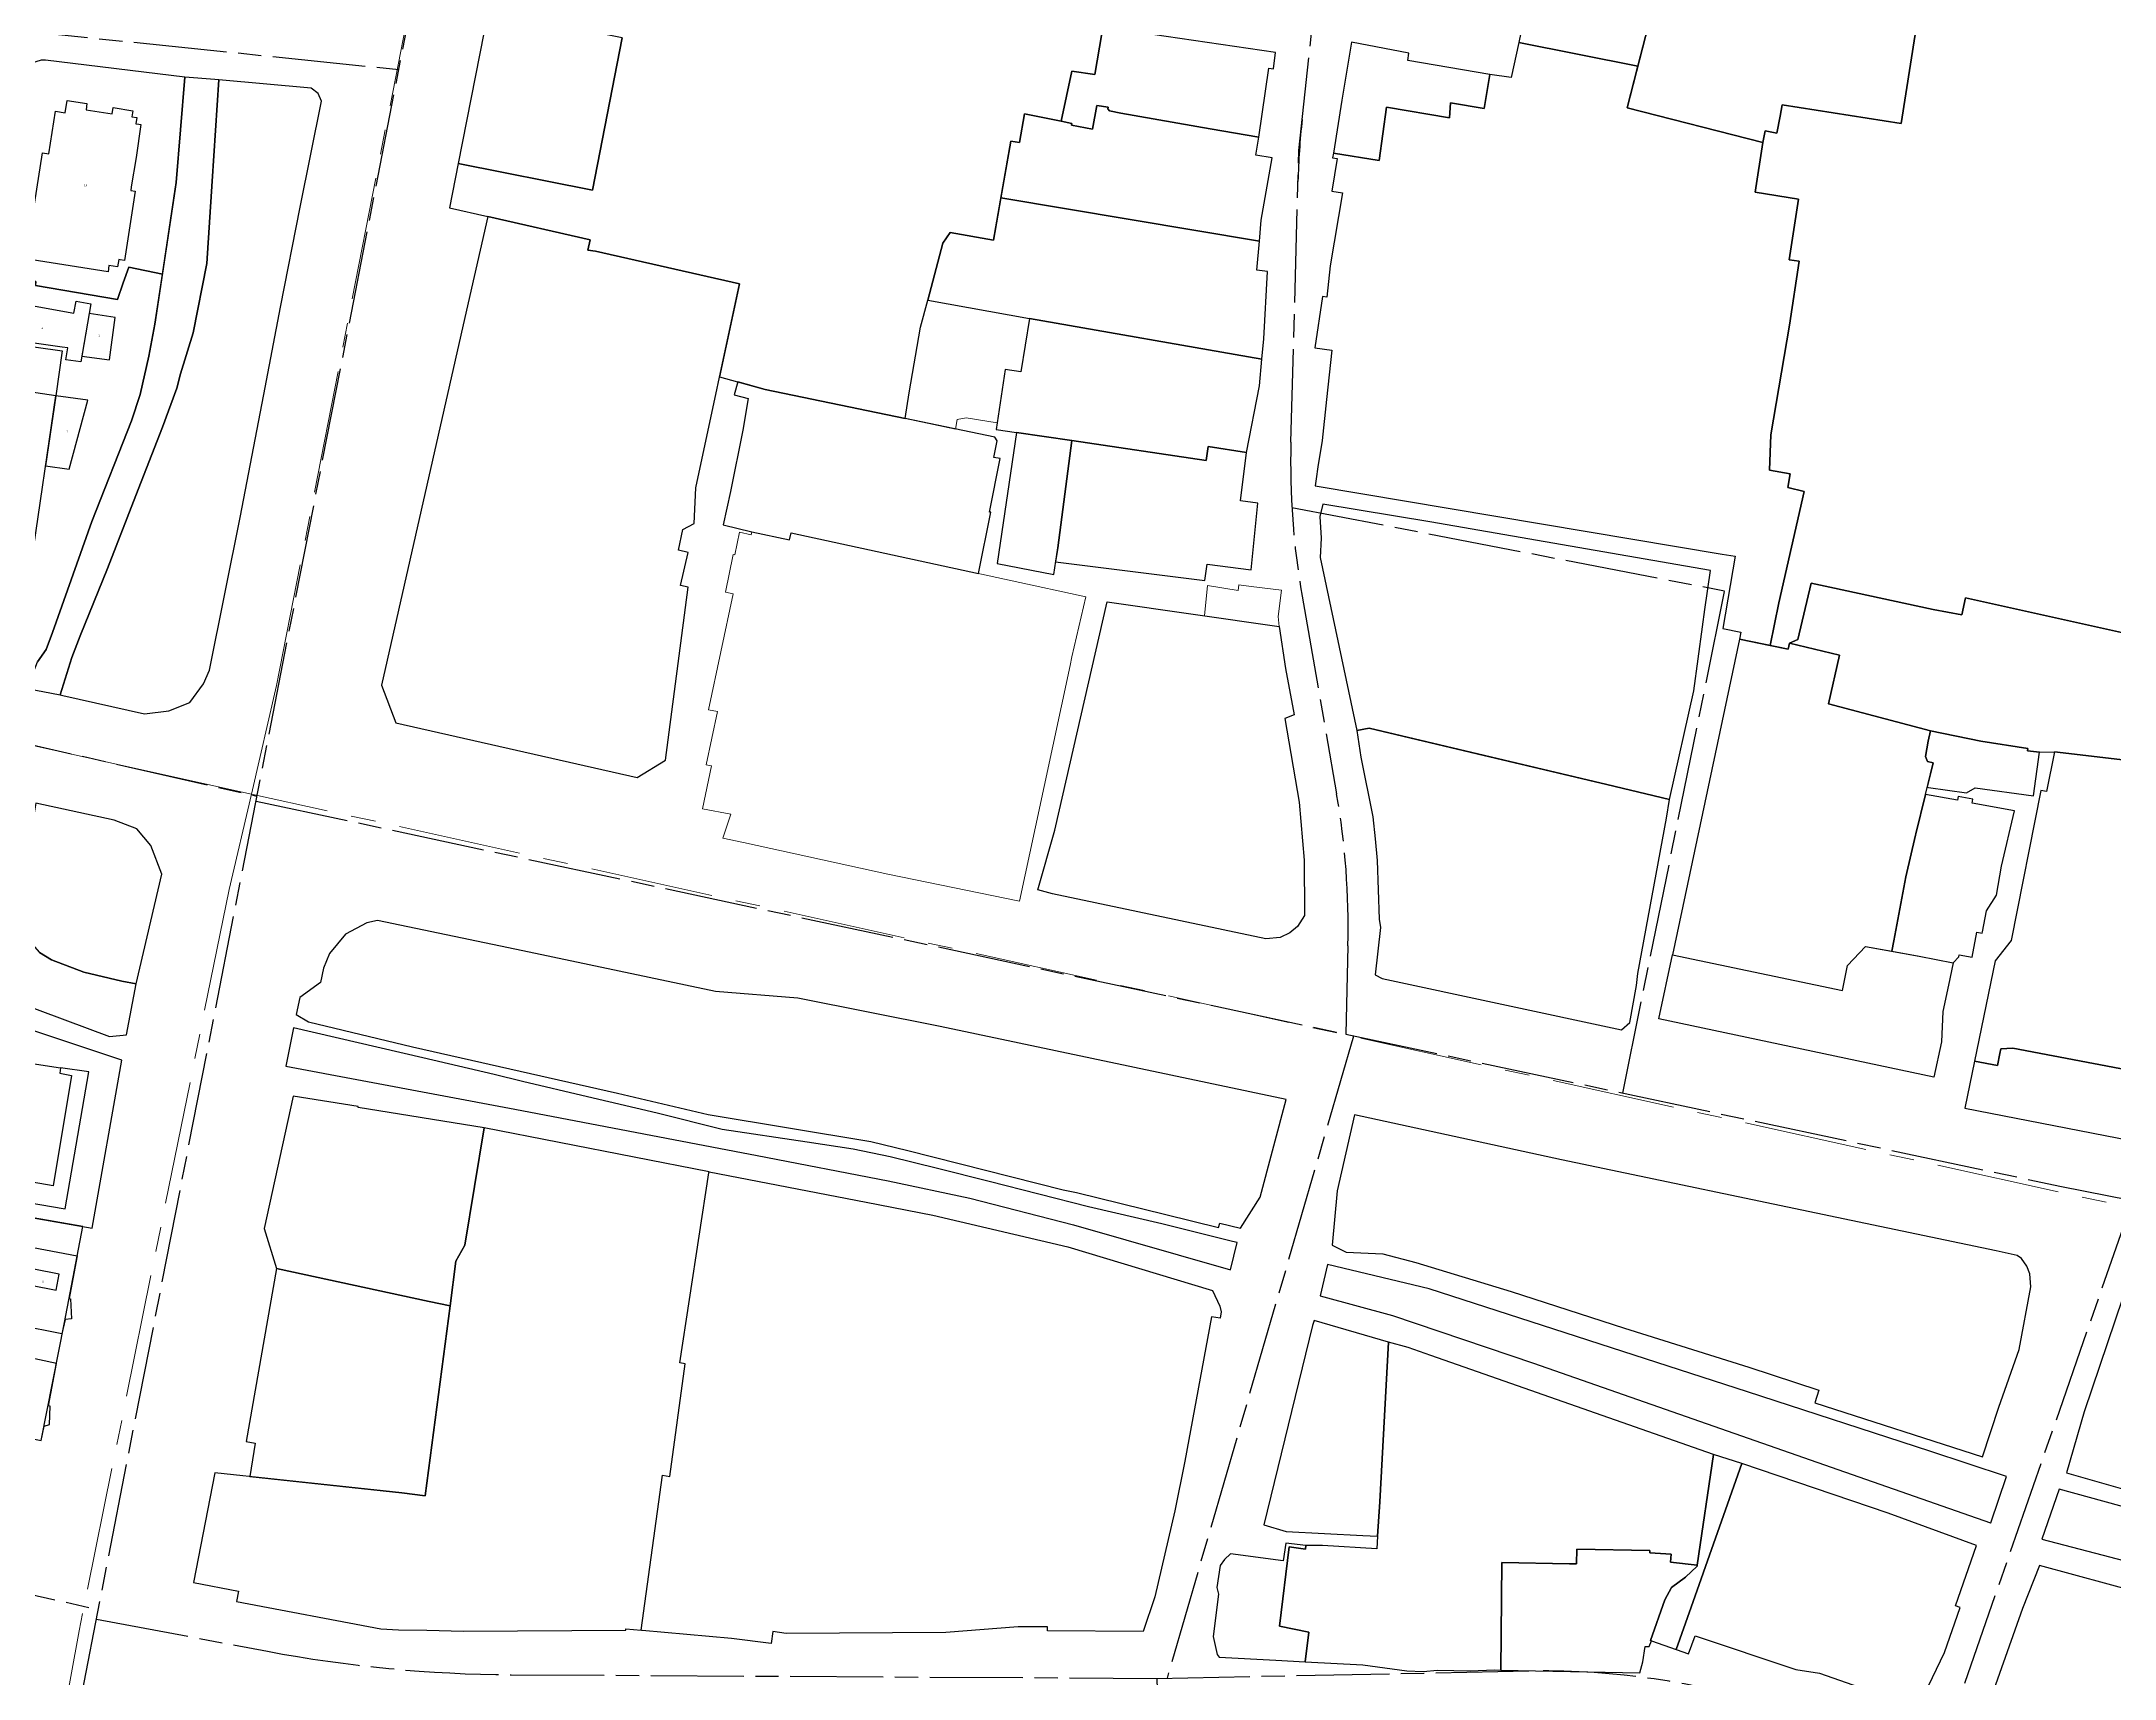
# Model space of a CAD drawing. Header units: millimetres. Extents: x 125232 to 134072, y 142885 to 152835.
# Drawn here: x 130666 to 131201, y 147232 to 147654 of the extents above; entities that cross this region are included whole.
import ezdxf

# ---------------------------------------------------------------- set-up
doc = ezdxf.new("R2010")
doc.units = ezdxf.units.MM
doc.linetypes.add('ACAD_ISO08W100', pattern=[36, 24, -3, 6, -3])
doc.linetypes.add('CENTER', pattern=[50.8, 31.75, -6.35, 6.35, -6.35])
for name, color, linetype in [('buildings', 7, 'Continuous'), ('commerce', 10, 'Continuous'), ('commerce & office', 242, 'Continuous'), ('commerce and residence', 32, 'Continuous'), ('culture', 21, 'Continuous'), ('green & plaza', 80, 'Continuous'), ('layers', 7, 'Continuous'), ('military', 76, 'Continuous'), ('research & university', 30, 'Continuous'), ('residence', 2, 'Continuous'), ('water', 4, 'Continuous'), ('welfare', 11, 'Continuous'), ('老城北中心线', 7, 'ACAD_ISO08W100')]:
    doc.layers.add(name, color=color, linetype=linetype)
for name, color, linetype, lineweight in [('government', 221, 'Continuous', 0), ('school', 31, 'Continuous', 0), ('super block', 6, 'CENTER', 0)]:
    doc.layers.add(name, color=color, linetype=linetype, lineweight=lineweight)
doc.styles.add('层数', font='', dxfattribs={"height": 2})
doc.styles.get('层数').set_extended_font_data('FangSong_GB2312')

msp = doc.modelspace()

# ---------------------------------------------------------------- linework, layer by layer
at = {"layer": 'buildings', "linetype": 'Continuous', "flags": 128}
for points in [[(130662.38, 147600.24), (130666.3, 147625.57), (130667.91, 147625.33), (130669.61, 147636.3), (130672.18, 147635.9), (130672.67, 147639.08), (130677.76, 147638.3), (130677.52, 147636.71), (130684.29, 147635.66), (130684.53, 147637.25), (130689.62, 147636.46), (130689.38, 147634.89), (130690.6, 147634.69), (130690.35, 147633.08), (130691.15, 147632.96), (130691.7, 147632.87), (130690.43, 147624.36), (130689.21, 147616.81), (130689.07, 147615.87), (130690.17, 147615.7), (130687.41, 147597.86), (130686.33, 147598.03), (130685.95, 147598.09), (130685.66, 147596.18), (130683.43, 147596.52), (130683.22, 147594.9), (130663.64, 147598.01)], [(130671.36, 147574.55), (130669.74, 147562.95), (130650.12, 147565.83), (130651.73, 147577.31), (130671.36, 147574.55)]]:
    msp.add_lwpolyline(points, dxfattribs=at)
for points in [[(130671.38, 147575.47), (130653.18, 147578.02), (130655.24, 147588.59), (130658.89, 147587.98), (130658.72, 147587.1), (130674.39, 147584.19), (130674.98, 147587.37), (130678.78, 147586.66), (130676.15, 147571.67), (130672.3, 147572.21), (130672.8, 147575.27)], [(130685.04, 147583.1), (130678.35, 147584.18), (130676.41, 147573.14), (130683.56, 147572.17)], [(130644.77, 147530.07), (130663.25, 147527.33), (130662.2, 147520.1), (130663.44, 147519.94), (130669.74, 147562.95), (130650.12, 147565.83)], [(130677.98, 147561.75), (130669.74, 147562.95), (130667.08, 147544.83), (130673.15, 147543.95)], [(130678.21, 147388.51), (130670.96, 147389.58), (130670.75, 147388.14), (130673.81, 147387.6), (130669.05, 147359.16), (130658.25, 147360.98), (130658.09, 147360.06), (130649.88, 147361.44), (130650.12, 147362.87), (130641.55, 147364.3), (130641.3, 147362.75), (130640.54, 147362.87), (130639.87, 147358.73), (130672.16, 147353.19)], [(130662.11, 147343.59), (130675.26, 147341.02), (130673.14, 147330.09), (130673.54, 147329.98), (130673.79, 147324.8), (130672.18, 147324.62), (130671.32, 147320.9), (130648.67, 147325.4), (130650.77, 147335.96), (130663.26, 147333.47), (130669.81, 147332.17), (130670.63, 147336.31), (130664.08, 147337.61), (130663.71, 147335.72), (130660.67, 147336.32)], [(130669.81, 147332.17), (130670.63, 147336.31), (130664.08, 147337.61), (130663.71, 147335.72), (130663.26, 147333.47)], [(130645.21, 147308.53), (130643.16, 147298.02), (130646.31, 147297.39), (130665.97, 147293.44), (130666.72, 147297.08), (130668.08, 147297.55), (130668.23, 147302.3), (130667.82, 147302.38), (130669.88, 147313.31), (130659.92, 147315.42), (130658.82, 147310.22), (130663.85, 147309.16), (130662.59, 147303.26), (130657.61, 147304.22), (130657.98, 147306.1), (130649.3, 147307.75)]]:
    msp.add_lwpolyline(points, close=True, dxfattribs=at)
msp.add_lwpolyline([(130669.05, 147359.16), (130658.25, 147360.98), (130658.09, 147360.06), (130649.88, 147361.44), (130650.12, 147362.87), (130640.17, 147364.54), (130640.38, 147365.81), (130639.98, 147365.88), (130640.76, 147370.21, -0.065218), (130643.99, 147388.15), (130644.77, 147392.59), (130646.89, 147392.23), (130647.17, 147393.92), (130655.36, 147392.55), (130655.5, 147393.42), (130663.77, 147391.75), (130663.61, 147390.66), (130670.96, 147389.58), (130670.75, 147388.14), (130673.81, 147387.6)], format="xyb", close=True, dxfattribs=at)
at = {"layer": 'commerce'}
for points in [[(131084.59, 147674.45), (131084.93, 147676.36), (131053.38, 147683.57), (131053.03, 147682.03), (131051.72, 147676.27), (131047.12, 147654.05), (131077.88, 147647.93), (131079.84, 147655.56)], [(130691.47, 147563.25), (130693.73, 147573.12), (130695.28, 147581.43), (130697.22, 147594.33), (130688.57, 147596.06), (130687.09, 147592.09), (130685.61, 147587.75), (130664.46, 147591.36), (130664.55, 147592.37), (130650.81, 147594.91), (130648.03, 147577.46), (130642.96, 147542.66), (130638.58, 147512.02), (130636.18, 147493.14), (130641.98, 147492.81), (130662.14, 147487.46), (130662.38, 147487.41), (130664.97, 147494.27), (130667.22, 147497.51), (130668.91, 147501.87), (130679.06, 147530.48), (130689.22, 147556.49)], [(131181.48, 147470.95), (131178.41, 147471.37), (131178.48, 147471.92), (131166.34, 147473.79), (131153.34, 147476.53), (131152.75, 147473.86), (131152.05, 147469.91), (131152.57, 147468.61), (131154.05, 147468.24), (131152.51, 147461.94), (131152.81, 147461.86), (131162.63, 147460.47), (131164.84, 147461.82), (131179.95, 147459.76)], [(131086.79, 147418.74), (131130.61, 147409.54), (131131.94, 147415.93), (131136.61, 147420.89), (131150.45, 147418.38), (131159.19, 147416.64), (131157.98, 147410.86), (131156.55, 147404.1), (131156.16, 147396.24), (131154.22, 147387.19), (131083.29, 147402.23)], [(130686.72, 147391.52), (130635.69, 147408.57), (130633.81, 147402.41), (130631.46, 147354.03), (130645.99, 147351.57), (130646.52, 147353.89), (130679.11, 147348.24)], [(130780.2, 147374.04), (130747.7, 147379.34), (130747.74, 147379.6), (130730.98, 147382.22), (130723.48, 147348.12), (130726.66, 147337.77), (130766.03, 147329.28), (130771.45, 147328.19), (130772.95, 147339.7), (130775.22, 147343.82)], [(131104.69, 147287.49), (131097.36, 147289.85), (131093.19, 147261.28), (131093.16, 147261.04), (131090.19, 147258.13), (131086.55, 147255.53), (131084.78, 147252.31), (131081.11, 147241.81), (131081.36, 147241.72), (131087.71, 147239.5), (131091.65, 147250.47)], [(130987.9, 147265.98), (130992.09, 147265.41), (130992.22, 147266.38), (130987.05, 147266.9), (130986.37, 147262.38), (130972.74, 147264.15), (130971.25, 147262.71), (130970.14, 147261.21), (130969.21, 147255.47), (130969.68, 147253.82), (130968.29, 147242.85), (130969.32, 147238.24), (130969.82, 147237.51), (130984.46, 147236.77), (130992, 147236.35), (130992.98, 147243.96), (130985.44, 147245.51)], [(131084.78, 147252.31), (131086.55, 147255.53), (131090.19, 147258.13), (131093.16, 147261.04), (131093.19, 147261.28), (131086.24, 147262.05), (131086.43, 147264.13), (131080.96, 147264.45), (131080.98, 147265.09), (131062.13, 147265.38), (131062.07, 147261.59), (131060.23, 147261.63), (131042.74, 147261.99), (131042.49, 147234.21), (131078.36, 147233.46), (131079.18, 147236.34), (131079.77, 147240.26), (131080.79, 147240.28), (131081.36, 147241.72), (131081.11, 147241.81)]]:
    msp.add_lwpolyline(points, close=True, dxfattribs=at)
at = {"layer": 'commerce & office'}
for points in [[(130703.01, 147645.11), (130667.09, 147649.48), (130665.95, 147649.53), (130661.56, 147648.15), (130659, 147644.09), (130655.07, 147621.61), (130650.81, 147594.91), (130664.55, 147592.37), (130664.46, 147591.36), (130685.61, 147587.75), (130687.09, 147592.09), (130688.57, 147596.06), (130697.22, 147594.33), (130700.78, 147617.92)], [(130831.49, 147528.42), (130834.41, 147530), (130834.88, 147539.15), (130846.07, 147591.83), (130808.99, 147600.25), (130806.94, 147600.45), (130807.55, 147603.18), (130781.17, 147609.15), (130775.7, 147584.98), (130753.78, 147488.23), (130757.47, 147478.56), (130819.71, 147464.46), (130827, 147468.9), (130832.84, 147513.54), (130830.91, 147513.98), (130832.85, 147522.51), (130830.33, 147523.08)], [(130940.95, 147509.73), (130985.31, 147503.44), (130986.92, 147492.56), (130989.22, 147480.59), (130986.8, 147479.7), (130990.5, 147458.06), (130991.78, 147443.16), (130991.86, 147429.45), (130991.87, 147428.83), (130990.02, 147426.01), (130988.06, 147424.38), (130985.58, 147423.18), (130981.9, 147422.85), (130926.83, 147434.43), (130923.09, 147435.5), (130927.43, 147450.85)], [(130897.85, 147400.19), (130861.11, 147407.55), (130839.89, 147409.28), (130790.18, 147419.71), (130752.71, 147427.57), (130750, 147426.97), (130744.48, 147424.03), (130740.31, 147419.08), (130738.79, 147415.3), (130738, 147411.56), (130732.69, 147407.73), (130731.74, 147403.28), (130734.94, 147401.44), (130761.76, 147394.98), (130814.59, 147383.01), (130838.04, 147377.54), (130879.97, 147370.58), (130889.49, 147368.2), (130929.58, 147358.09), (130933.02, 147357.43), (130956.05, 147351.72), (130969.71, 147348.34), (130970, 147349.49), (130975.36, 147348.21), (130980.44, 147356.16), (130987.15, 147381.42)], [(131175.74, 147341.18), (131170.3, 147342.32), (131132.92, 147350.16), (131058.2, 147365.83), (131004.74, 147377.45), (131000.3, 147357.82), (130999, 147343.85), (131002.62, 147342.02), (131012.03, 147341.59), (131020.6, 147339.38), (131045.19, 147331.88), (131074.44, 147322.37), (131106.51, 147312.36), (131124.55, 147306.45), (131123.55, 147303.17), (131166.73, 147289.19), (131170.99, 147302.05), (131176.19, 147316.89), (131179.24, 147333.04), (131178.94, 147336.38), (131178.24, 147338.43), (131176.81, 147340.34)], [(131266.58, 147309.95), (131268.26, 147319.5), (131268.95, 147320.26), (131259.59, 147327.82), (131212.89, 147335.75), (131208.94, 147334.92), (131206.73, 147331.99), (131206.22, 147329.3), (131202.96, 147330.34), (131193.02, 147300.83), (131188.44, 147285.05), (131254.68, 147266.16), (131262.71, 147263.77), (131262.76, 147263.92), (131265.93, 147302.53), (131265.4, 147302.58)], [(131013.49, 147318.75), (130994.36, 147324.35), (130993.89, 147323.09), (130981.38, 147271.66), (130987.13, 147269.98), (131006.93, 147268.96), (131010.73, 147268.73), (131011.26, 147277.58)]]:
    msp.add_lwpolyline(points, close=True, dxfattribs=at)
at = {"layer": 'commerce and residence'}
for points in [[(131039.66, 147645.76), (131018.48, 147649.37), (131018.81, 147651.26), (131004, 147654.11), (131001.5, 147639.21), (130999.31, 147625.49), (131011.09, 147623.61), (131012.98, 147637.33), (131029.27, 147634.6), (131029.55, 147638.52), (131038.21, 147637.07)], [(131085.23, 147453.94), (131086.06, 147458.82), (131069.84, 147462.66), (131008.5, 147477.17), (131005.38, 147476.6), (131006.42, 147469.71), (131009.5, 147454.33), (131010.1, 147448.64), (131010.61, 147443), (131011.13, 147427.9), (131011.44, 147425.78), (131010.12, 147413.52), (131011.86, 147412.58), (131073.68, 147399.37), (131075.82, 147401.22), (131077.53, 147410.8), (131077.88, 147413.86)], [(130672.01, 147323.87), (130676.74, 147348.65), (130656.46, 147352.16), (130654.91, 147343.54), (130648.86, 147344.64), (130649.17, 147342.75), (130648.61, 147338.68), (130643, 147298.07), (130665.97, 147293.44)]]:
    msp.add_lwpolyline(points, close=True, dxfattribs=at)
at = {"layer": 'culture'}
msp.add_lwpolyline([(130771.45, 147328.19), (130766.03, 147329.28), (130726.66, 147337.77), (130718.84, 147293.17), (130721.15, 147292.73), (130719.8, 147284.14), (130758.96, 147279.93), (130765.03, 147279.17)], close=True, dxfattribs=at)
at = {"layer": 'government'}
for points in [[(130931.37, 147493.33), (130931.86, 147495.6), (130935.46, 147511.1), (130859.39, 147527.59), (130858.98, 147525.73), (130849.3, 147527.83), (130849.12, 147527.01), (130846.09, 147527.7), (130844.87, 147521.9), (130844.45, 147521.99), (130842.46, 147512.25), (130844.48, 147511.84), (130838.14, 147481.94), (130840.41, 147481.46), (130837.49, 147467.76), (130838.91, 147467.46), (130836.57, 147456.36), (130843.86, 147454.96), (130841.79, 147448.84), (130847.1, 147447.7), (130884.41, 147439.54), (130918.33, 147432.58), (130922.47, 147451.7)], [(130985.96, 147512.74), (130978.11, 147513.7), (130974.95, 147514.14), (130974.74, 147512.66), (130966.81, 147513.97), (130966.08, 147506.17), (130985.31, 147503.44), (130985.05, 147505.95)]]:
    msp.add_lwpolyline(points, close=True, dxfattribs=at)
at = {"layer": 'green & plaza'}
for points in [[(130727.7, 147585.74), (130732.77, 147611.58), (130738.27, 147638.91), (130737.42, 147640.88), (130735.59, 147642.29), (130711.75, 147644.46), (130710.08, 147618.3), (130708.67, 147597.02), (130705.15, 147579.13), (130701.91, 147568.56), (130700.92, 147564.9), (130697.25, 147554.83), (130690.35, 147537.22), (130683.02, 147518.34), (130675.97, 147501.01), (130673.86, 147495.38), (130670.87, 147485.77), (130671.58, 147485.63), (130692.58, 147480.84), (130698.92, 147481.68), (130704.28, 147483.8), (130707.8, 147488.59), (130709.35, 147492.11), (130717.39, 147531.98), (130723.75, 147565.03)], [(130694.22, 147446.88), (130690.66, 147451.18), (130684.74, 147453.42), (130664.59, 147457.83), (130660.58, 147434.11), (130660.03, 147430.34), (130660.41, 147427.2), (130661.75, 147423.6), (130665.56, 147419.34), (130668.63, 147417.38), (130676.94, 147414.24), (130686.79, 147411.93), (130690.5, 147411.21), (130697.09, 147439.54)]]:
    msp.add_lwpolyline(points, close=True, dxfattribs=at)
at = {"layer": 'military'}
msp.add_lwpolyline([(131153.03, 147679.17), (131145.81, 147633.17), (131115.12, 147637.99), (131114.58, 147635.05), (131113.75, 147630.67), (131110.66, 147631.26), (131110.09, 147628.24), (131108.12, 147615.41), (131119.3, 147613.63), (131116.93, 147598.03), (131119.51, 147597.63), (131116.98, 147581.17), (131112.12, 147552.86), (131111.81, 147543.71), (131117.14, 147542.8), (131116.54, 147539.27), (131120.76, 147538.24), (131114.23, 147509.54), (131112.03, 147498.51), (131116.63, 147497.53), (131117, 147499.09), (131119.14, 147500.03), (131122.54, 147514.59), (131127.34, 147513.57), (131154.07, 147507.76), (131161.42, 147506.45), (131162.41, 147510.82), (131265.32, 147487.92)], dxfattribs=at)
at = {"layer": 'research & university'}
msp.add_lwpolyline([(130878.77, 147354.87), (130896.01, 147351.52), (130930.78, 147343.38), (130968.13, 147332.1), (130970.03, 147328.09), (130970.38, 147326.58), (130970.07, 147324.95), (130967.9, 147325.36), (130960.97, 147288.13), (130958.45, 147275.31), (130953.23, 147253.09), (130950.24, 147244.15), (130925.59, 147244.29), (130925.59, 147245.36), (130918, 147245.34), (130899.31, 147243.93), (130858.16, 147243.67), (130854.67, 147244.15), (130854.25, 147241.1), (130844.06, 147242.33), (130820.97, 147244.44), (130820.72, 147244.47), (130826.21, 147284.48), (130828.17, 147284.15), (130832.08, 147313.24), (130830.7, 147313.45), (130838.21, 147362.5), (130838.26, 147362.75), (130878.77, 147354.87)], close=True, dxfattribs=at)
at = {"layer": 'residence'}
for points in [[(131152.32, 147758.59), (131156.56, 147783.71), (131106.34, 147791.62), (131101.93, 147769.61), (131096.87, 147743.76), (131092.75, 147720.96), (131090.29, 147706.6), (131084.59, 147674.45), (131079.84, 147655.56), (131075.13, 147637.18), (131110.09, 147628.24), (131110.66, 147631.26), (131113.75, 147630.67), (131114.58, 147635.05), (131115.12, 147637.99), (131145.81, 147633.17), (131153.03, 147679.17), (131150.56, 147683.27), (131146.97, 147686.52), (131158.05, 147750.86)], [(130815.85, 147655.27), (130783.06, 147661.82), (130781.29, 147662.17), (130773.54, 147622.87), (130808.19, 147615.98)], [(130984.39, 147651.45), (130938.52, 147658.2), (130938.39, 147657.58), (130938.19, 147656.67), (130939.54, 147656.39), (130937.75, 147645.8), (130931.81, 147646.7), (130929.08, 147633.75), (130931.81, 147633.19), (130931.73, 147632.72), (130937.21, 147631.72), (130938.28, 147637.81), (130941.22, 147637.38), (130941.16, 147636.96), (130941.54, 147636.4), (130944.51, 147635.86), (130967.5, 147631.78), (130980.09, 147629.61), (130982.62, 147647.47), (130983.84, 147647.3)], [(131119.3, 147613.63), (131108.12, 147615.41), (131110.09, 147628.24), (131075.13, 147637.18), (131077.88, 147647.93), (131047.12, 147654.05), (131045.16, 147645.04), (131039.66, 147645.76), (131038.21, 147637.07), (131029.55, 147638.52), (131029.27, 147634.6), (131012.98, 147637.33), (131011.09, 147623.61), (130999.31, 147625.49), (130999.12, 147624.29), (131000.27, 147624.1), (130998.87, 147615.74), (131001.7, 147615.27), (130998.46, 147596.45), (130997.65, 147588.37), (130996.54, 147588.53), (130994.53, 147575.31), (130998.93, 147574.71), (130997.56, 147562), (130996.39, 147551.37), (130995.26, 147544.57), (130994.9, 147541.52), (130994.62, 147539.73), (131099.62, 147522.1), (131102.98, 147521.51), (131099.75, 147502.92), (131104.44, 147501.91), (131104.12, 147500.18), (131112.03, 147498.51), (131114.23, 147509.54), (131120.76, 147538.24), (131116.54, 147539.27), (131117.14, 147542.8), (131111.81, 147543.71), (131112.12, 147552.86), (131116.98, 147581.17), (131119.51, 147597.63), (131116.93, 147598.03)], [(130983.48, 147624.29), (130979.3, 147625), (130980.09, 147629.61), (130967.5, 147631.78), (130944.51, 147635.86), (130941.54, 147636.4), (130941.16, 147636.96), (130941.22, 147637.38), (130938.28, 147637.81), (130937.21, 147631.72), (130931.73, 147632.72), (130931.81, 147633.19), (130929.08, 147633.75), (130919.61, 147635.68), (130918.37, 147628.3), (130916.11, 147628.6), (130913.53, 147613.96), (130980.23, 147602.78), (130980.72, 147608.19)], [(130982.31, 147594.95), (130979.57, 147595.35), (130980.23, 147602.78), (130913.53, 147613.96), (130911.61, 147603.05), (130900.49, 147605.01), (130898.58, 147602.28), (130894.68, 147587.58), (130920.94, 147582.83), (130980.89, 147572.38), (130981.35, 147577.58)], [(130980.27, 147565.46), (130980.89, 147572.38), (130920.94, 147582.83), (130918.64, 147569.07), (130914.64, 147569.72), (130912.3, 147554.25), (130917.56, 147553.48), (130931.87, 147551.36), (130966.47, 147546.23), (130967.01, 147549.84), (130976.93, 147548.3)], [(130913.36, 147546.7), (130911.72, 147547.02), (130912.61, 147551.26), (130912, 147552.26), (130888.85, 147557.04), (130852.72, 147564.51), (130845.65, 147566.52), (130844.74, 147563.19), (130848.33, 147562.25), (130846.94, 147554.06), (130843.78, 147538.2), (130841.89, 147529.61), (130849.3, 147527.83), (130858.98, 147525.73), (130859.39, 147527.59), (130907.78, 147517.1), (130910.98, 147532.87), (130910.62, 147532.94)], [(130979.85, 147535.2), (130975.36, 147535.81), (130976.93, 147548.3), (130967.01, 147549.84), (130966.47, 147546.23), (130931.87, 147551.36), (130928.2, 147523.74), (130927.66, 147520.09), (130966.18, 147515.25), (130966.71, 147519.48), (130978.11, 147518.05)], [(131096.57, 147517.87), (131024.23, 147530.38), (130996.57, 147534.99), (130995.85, 147531.76), (130996.19, 147526.2), (130995.89, 147521.19), (131005.38, 147476.6), (131008.5, 147477.17), (131036.41, 147470.59), (131069.84, 147462.66), (131086.06, 147458.82), (131092.29, 147486.77), (131094.55, 147503.34), (131095.17, 147507.76)], [(131162.41, 147510.82), (131161.42, 147506.45), (131154.07, 147507.76), (131127.34, 147513.57), (131122.54, 147514.59), (131119.14, 147500.03), (131117, 147499.09), (131129.86, 147496.05), (131127.06, 147483.49), (131153.34, 147476.53), (131166.34, 147473.79), (131178.48, 147471.92), (131178.41, 147471.37), (131181.48, 147470.95), (131185.35, 147471.09), (131222.7, 147466.65), (131227.69, 147466.01), (131249.96, 147463.49), (131249.94, 147463.03), (131261.99, 147460.35), (131262.97, 147460.38), (131265.02, 147459.93), (131269.58, 147480.69), (131265.32, 147487.92)], [(131152.06, 147460.09), (131154.05, 147468.24), (131152.57, 147468.61), (131152.05, 147469.91), (131152.75, 147473.86), (131153.34, 147476.53), (131127.06, 147483.49), (131129.86, 147496.05), (131117, 147499.09), (131116.63, 147497.53), (131104.12, 147500.18), (131086.79, 147418.74), (131130.61, 147409.54), (131131.94, 147415.93), (131136.61, 147420.89), (131143.4, 147419.66), (131143.88, 147422.33), (131147, 147438.81), (131149.5, 147449.6), (131149.55, 147449.88)], [(131171.68, 147441.61), (131175.06, 147455.87), (131164.1, 147457.85), (131164.28, 147458.83), (131160.52, 147459.51), (131160.35, 147458.59), (131152.06, 147460.09), (131149.55, 147449.88), (131149.5, 147449.6), (131147, 147438.81), (131143.88, 147422.33), (131143.4, 147419.66), (131150.45, 147418.38), (131159.19, 147416.64), (131160.62, 147418.21), (131160.72, 147418.73), (131164.12, 147418.11), (131165.28, 147424.52), (131166.72, 147424.26), (131166.79, 147424.65), (131167.77, 147430.06), (131170.37, 147434.13)], [(131231.7, 147382.89), (131229.39, 147384.92), (131218.76, 147386.98), (131215.97, 147386.71), (131205.81, 147388.66), (131174.55, 147394.63), (131171.48, 147394.46), (131171.23, 147393.22), (131170.63, 147390.15), (131164.74, 147391.31), (131162.24, 147379.16), (131244.33, 147363.16), (131252.77, 147363.22), (131255.99, 147381.08), (131244.09, 147383.41), (131240.33, 147379.85), (131231.47, 147381.56)], [(130826.21, 147284.48), (130828.17, 147284.15), (130832.08, 147313.24), (130830.7, 147313.45), (130838.21, 147362.5), (130838.26, 147362.75), (130780.2, 147374.04), (130775.22, 147343.82), (130772.95, 147339.7), (130771.45, 147328.19), (130765.03, 147279.17), (130758.96, 147279.93), (130710.76, 147285.11), (130705.21, 147256.77), (130716.82, 147254.55), (130716.32, 147251.92), (130753.54, 147244.88), (130758.11, 147244.62), (130765.43, 147244.52), (130774.88, 147244.28), (130816.75, 147244.52), (130816.76, 147244.81), (130820.72, 147244.47)], [(131042.74, 147261.99), (131060.23, 147261.63), (131062.07, 147261.59), (131062.13, 147265.38), (131080.98, 147265.09), (131080.96, 147264.45), (131086.43, 147264.13), (131086.24, 147262.05), (131093.19, 147261.28), (131097.36, 147289.85), (131045.12, 147308.16), (131024.42, 147315.31), (131018.59, 147317.4), (131013.49, 147318.75), (131011.26, 147277.58), (131010.73, 147268.73), (131010.53, 147265.45), (130996.51, 147266.32), (130992.22, 147266.38), (130992.09, 147265.41), (130987.9, 147265.98), (130985.44, 147245.51), (130992.98, 147243.96), (130992, 147236.35), (131006.89, 147235.59), (131018.22, 147233.98), (131022.49, 147233.85), (131026.17, 147234.16), (131034.59, 147233.97), (131040.86, 147234.26), (131042.49, 147234.21)], [(131165.24, 147266.31), (131142.45, 147274.7), (131104.69, 147287.47), (131091.65, 147250.47), (131087.71, 147239.5), (131090.91, 147238.42), (131092.64, 147243.06), (131118.61, 147234.32), (131124.75, 147233.44), (131150.55, 147224.36), (131151.77, 147227.97), (131157, 147238.74), (131161.03, 147250.31), (131159.81, 147250.74)], [(131249.18, 147236.3), (131250.1, 147242.45), (131252.76, 147243), (131250, 147243.49), (131248.38, 147243.65), (131243.41, 147244.15), (131243.46, 147244.32), (131181.47, 147261.15), (131177.11, 147250.11), (131169.18, 147227.76), (131169.67, 147217.52), (131170.79, 147216.38), (131202.96, 147203.94), (131210.35, 147203.58), (131233.49, 147197.12), (131234.41, 147195.35), (131236.87, 147205.83), (131240.98, 147204.67)]]:
    msp.add_lwpolyline(points, close=True, dxfattribs=at)
for points in [[(130815.85, 147655.27), (130808.19, 147615.98), (130773.54, 147622.87), (130771.32, 147611.38), (130781.17, 147609.15), (130807.55, 147603.18), (130806.94, 147600.45), (130808.99, 147600.25), (130846.07, 147591.83), (130840.97, 147567.84), (130852.72, 147564.51), (130888.85, 147557.04), (130889.87, 147563.72), (130892.83, 147580.59), (130894.68, 147587.58), (130898.58, 147602.28), (130900.49, 147605.01), (130911.61, 147603.05), (130916.11, 147628.6), (130918.37, 147628.3), (130919.61, 147635.68), (130929.08, 147633.75), (130931.81, 147646.7), (130937.75, 147645.8), (130939.54, 147656.39)], [(131222.7, 147466.65), (131185.35, 147471.09), (131183.25, 147460.86), (131181.85, 147461.14), (131174.18, 147422.37), (131170.07, 147417.19), (131164.74, 147391.31), (131170.63, 147390.15), (131171.23, 147393.22), (131171.48, 147394.46), (131174.55, 147394.63), (131205.81, 147388.66)]]:
    msp.add_lwpolyline(points, dxfattribs=at)
at = {"layer": 'school'}
msp.add_lwpolyline([(130914.64, 147569.72), (130918.64, 147569.07), (130920.94, 147582.83), (130894.68, 147587.58), (130892.83, 147580.59), (130889.87, 147563.72), (130888.85, 147557.04), (130901.84, 147554.35), (130902.27, 147556.76), (130904.6, 147557.25), (130912.56, 147555.95)], close=True, dxfattribs=at)
at = {"layer": 'super block'}
for points in [[(130894.96, 148348.48), (130903.67, 148378.39), (130744.83, 148424), (130654.44, 148484.43), (130639.33, 148491.17), (130613.26, 148498.98), (130536.29, 148508.17), (130474.55, 148512.02), (130397.96, 148506.37), (130228.2, 148518.15), (130224.7, 148308.09), (130222.08, 148214.65), (130204.71, 148066.09), (130199.33, 148034.37), (130163.02, 147871.38), (130100.28, 147595.6), (130113.87, 147593.01), (130363.95, 147539.52), (130689.64, 147466.91), (130720.17, 147460.19), (130726.7, 147488.18)], [(131592.12, 146989.71), (131635.73, 147129.6), (131640.06, 147144.41), (131582.54, 147202.01), (131562.01, 147239.15), (131527.11, 147272.82), (131489.33, 147291.18), (131356.84, 147326.43), (131235.88, 147346.68), (130720.17, 147460.19), (130714.42, 147435.55), (130675.73, 147244.29), (130639.45, 147043.53), (130611.85, 146913), (130608.02, 146874.04), (131002.76, 146759.01), (131063.35, 146746.61), (131025.78, 146626.53), (131014.2, 146600.95), (131491.86, 146564.63), (131518.54, 146562.29), (131521.16, 146590.76), (131535.19, 146704.65), (131563.64, 146862.11)]]:
    msp.add_lwpolyline(points, close=True, dxfattribs=at)
at = {"layer": 'water'}
for points in [[(130662.38, 147487.41), (130670.87, 147485.77), (130673.86, 147495.38), (130675.97, 147501.01), (130683.02, 147518.34), (130690.35, 147537.22), (130697.25, 147554.83), (130700.92, 147564.9), (130701.91, 147568.56), (130705.15, 147579.13), (130708.67, 147597.02), (130710.08, 147618.3), (130711.75, 147644.46), (130710.78, 147644.55), (130703.01, 147645.11), (130700.78, 147617.92), (130697.25, 147594.53), (130695.28, 147581.43), (130693.73, 147573.12), (130691.47, 147563.25), (130689.22, 147556.49), (130679.06, 147530.48), (130668.91, 147501.87), (130667.22, 147497.51), (130664.97, 147494.27)], [(130659.84, 147406.54), (130683.6, 147397.62), (130687.97, 147398.05), (130690.5, 147411.21), (130686.79, 147411.93), (130676.94, 147414.24), (130668.63, 147417.38), (130665.56, 147419.34)], [(131230.02, 147268.9), (131186.53, 147280.9), (131182.11, 147267.96), (131216.95, 147258.87)]]:
    msp.add_lwpolyline(points, dxfattribs=at)
for points in [[(130790.16, 147386.07), (130782.84, 147387.85), (130764.42, 147392.18), (130731.06, 147399.84), (130729.11, 147390.01), (130788.13, 147378.92), (130850.67, 147366.93), (130884.49, 147360.37), (130905.55, 147355.93), (130932.28, 147349.02), (130972.78, 147337.41), (130974.47, 147344.47), (130973.3, 147344.76), (130955.09, 147349.29), (130936.14, 147353.74), (130910.55, 147360.24), (130897.22, 147363.57), (130884.97, 147366.58), (130875.45, 147368.57), (130863.55, 147370.37), (130841.62, 147373.69), (130824.84, 147377.86), (130806.85, 147382.1)], [(131023.98, 147332.57), (130997.79, 147338.79), (130995.88, 147330.74), (131014.52, 147325.66), (131050.96, 147313.36), (131168.83, 147272.19), (131168.93, 147272.15), (131173, 147284.15), (131153.17, 147290.69), (131106.13, 147305.96)]]:
    msp.add_lwpolyline(points, close=True, dxfattribs=at)
at = {"layer": 'welfare'}
msp.add_lwpolyline([(130931.87, 147551.36), (130917.56, 147553.48), (130912.55, 147519.66), (130927.18, 147516.85), (130928.2, 147523.74)], close=True, dxfattribs=at)
at = {"layer": '老城北中心线', "linetype": 'ACAD_ISO08W100', "lineweight": 25}
for p, q in [((130607.55, 146875), (130768.6, 147700.26)), ((130990.39, 147626.23), (130994.36, 147663.07)), ((130654.07, 147657.79), (130758.22, 147647.09)), ((130988.36, 147550.98), (130990.39, 147626.23)), ((130369.53, 147540.1), (130721.64, 147459.64)), ((130988.61, 147534.14), (131100.25, 147512.61)), ((130991.26, 147511.21), (131000.15, 147460.22)), ((131073.96, 147383.06), (131100.25, 147512.61)), ((130721.39, 147458.38), (131002.52, 147398.27)), ((131003.07, 147421.07), (131002.52, 147398.27)), ((131004.49, 147397.7), (130956.39, 147232.12)), ((131002.52, 147398.27), (131187.18, 147358.94)), ((131205.47, 147355.37), (131155.45, 147211.63)), ((131187.18, 147358.94), (131386.58, 147319.95)), ((130610.9, 147265.38), (130680.7, 147249.83)), ((130680.22, 147247.37), (130724.32, 147239.06)), ((130787.2, 147233), (130953.76, 147232.07)), ((130953.76, 147232.07), (131051, 147234.01)), ((130953.76, 147232.07), (130955.73, 147161.35))]:
    msp.add_line(p, q, dxfattribs=at)
for centre, radius, start, end in [((131190.1, 147612.79), 200, 173.8502, 178.451), ((131188.28, 147545.57), 200, 178.451, 189.8923), ((130803.12, 147425.86), 200, 358.6275, 9.8923), ((130789.16, 147583), 350, 259.3238, 269.6792), ((131053.08, 147034.02), 200, 72.7224, 90.5976)]:
    msp.add_arc(centre, radius, start, end, dxfattribs=at)

# ---------------------------------------------------------------- texts
at = {"layer": 'layers', "linetype": 'Continuous', "style": '层数'}
for s, p in [('16', (130677.04, 147616.99)), ('4', (130666.06, 147580.13)), ('2', (130680.72, 147578.17)), ('2', (130672.53, 147553.45)), ('8', (130666.25, 147334.16))]:
    msp.add_text(s, height=0.5, dxfattribs=at).set_placement(p)

doc.saveas('drawing.dxf')
